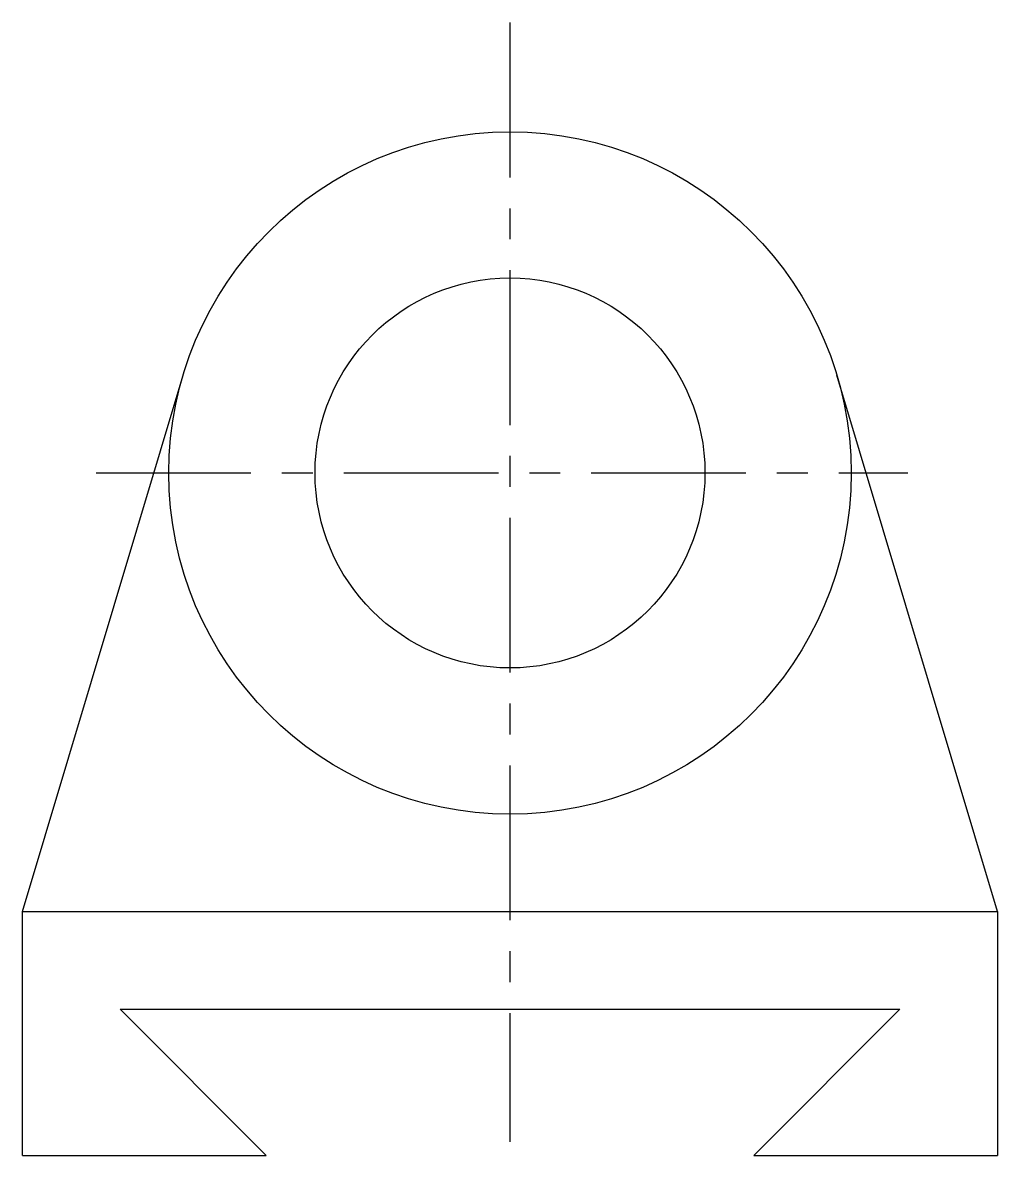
# Model space of a CAD drawing. Header units: millimetres. Extents: x 1568 to 31342, y 459 to 4403.
# Drawn here: x 8422.3 to 8522.3, y 2409.3 to 2525.5 of the extents above; entities that cross this region are included whole.
import ezdxf

# ---------------------------------------------------------------- set-up
doc = ezdxf.new("R2010")
doc.units = ezdxf.units.MM
doc.header["$LTSCALE"] = 0.5
doc.linetypes.add('CENTER', pattern=[50.8, 31.75, -6.35, 6.35, -6.35])
doc.layers.add('mid ponit', color=80, linetype='CENTER')

msp = doc.modelspace()

# ---------------------------------------------------------------- linework, layer by layer
for p, q in [((8422.286, 2434.326), (8438.756, 2489.36)), ((8522.286, 2434.326), (8505.817, 2489.36)), ((8422.286, 2409.326), (8422.286, 2434.326)), ((8422.286, 2434.326), (8522.286, 2434.326)), ((8522.286, 2434.326), (8522.286, 2409.326)), ((8432.286, 2424.326), (8512.286, 2424.326)), ((8447.286, 2409.326), (8432.286, 2424.326)), ((8497.286, 2409.326), (8512.286, 2424.326)), ((8422.286, 2409.326), (8447.286, 2409.326)), ((8497.286, 2409.326), (8522.286, 2409.326))]:
    msp.add_line(p, q)
for radius in [35, 20]:
    msp.add_circle((8472.286, 2479.326), radius)
at = {"layer": 'mid ponit'}
for p, q in [((8472.286, 2525.518), (8472.286, 2410.717)), ((8429.822, 2479.326), (8513.09, 2479.326))]:
    msp.add_line(p, q, dxfattribs=at)

doc.saveas('drawing.dxf')
